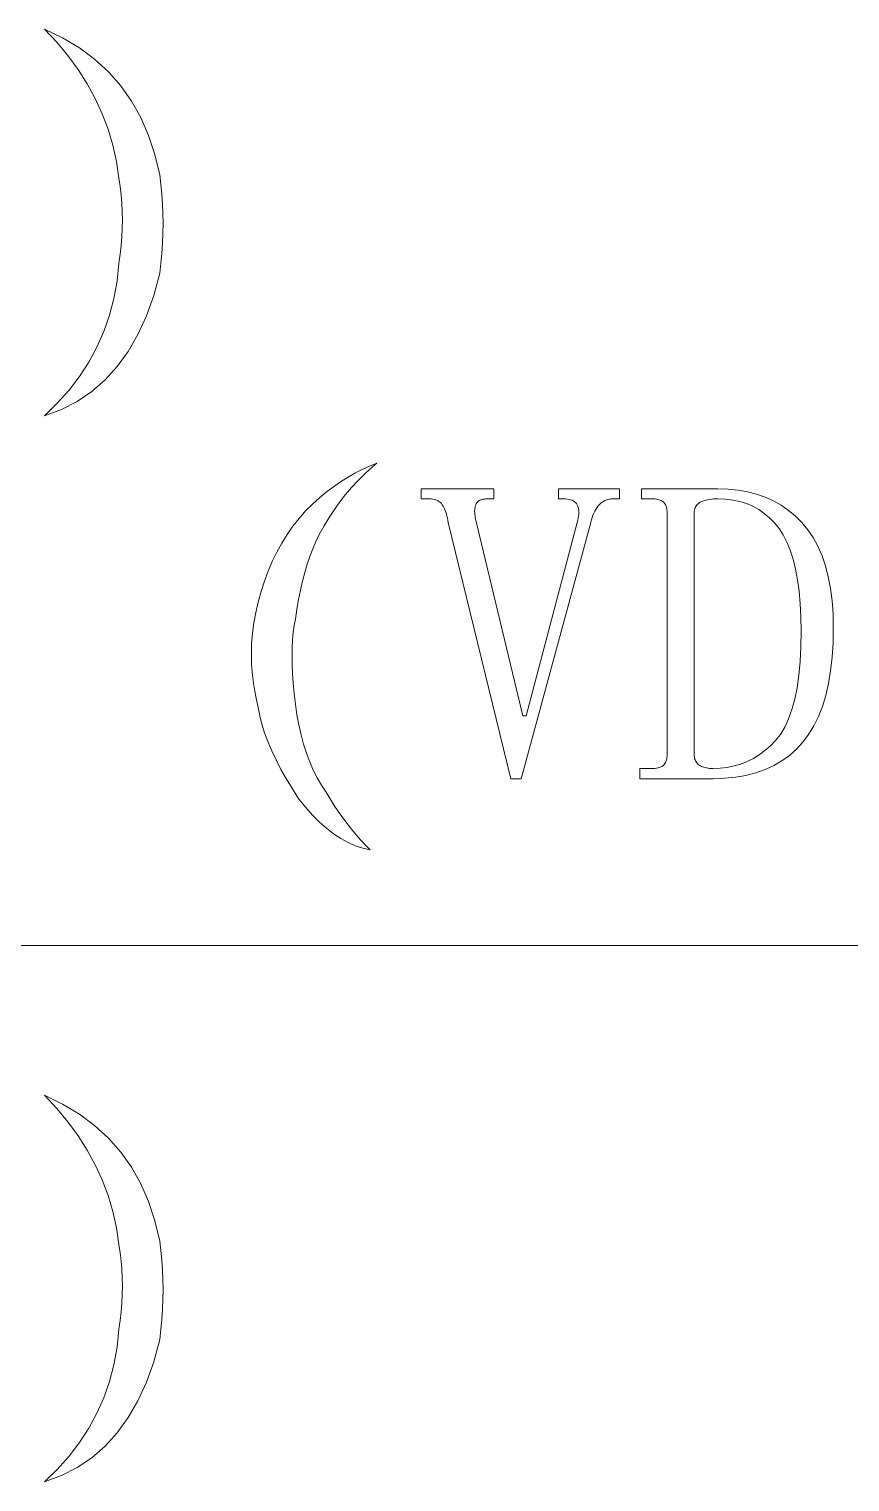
# Model space of a CAD drawing. Extents: x 1 to 297, y 1 to 210.
# Drawn here: x 59.81 to 63.95, y 43.02 to 50.36 of the extents above; entities that cross this region are included whole.
import ezdxf

# ---------------------------------------------------------------- set-up
doc = ezdxf.new("R2010")
doc.units = 0

msp = doc.modelspace()

# ---------------------------------------------------------------- linework, layer by layer
at = {"color": 7, "lineweight": 13}
msp.add_line((1.3055, 45.7306), (175.1082, 45.7306), dxfattribs=at)
for points in [[(59.8833, 50.362), (59.9755, 50.3176), (60.0602, 50.2667), (60.1374, 50.2093), (60.207, 50.1453), (60.269, 50.0749), (60.3235, 49.9979), (60.3705, 49.9144), (60.4099, 49.8244), (60.4418, 49.7279), (60.4662, 49.6249), (60.4723, 49.5767), (60.4771, 49.5282), (60.4806, 49.4793), (60.4826, 49.4301), (60.4833, 49.3806), (60.4826, 49.3307), (60.4806, 49.2805), (60.4771, 49.2299), (60.4723, 49.179), (60.4662, 49.1277), (60.4356, 49.0156), (60.399, 48.9124), (60.3561, 48.8181), (60.3071, 48.7327), (60.2519, 48.6563), (60.1905, 48.5887), (60.123, 48.5301), (60.0492, 48.4804), (59.9694, 48.4396), (59.8833, 48.4077), (59.9488, 48.471), (60.0081, 48.5373), (60.0612, 48.6067), (60.1082, 48.6793), (60.149, 48.7549), (60.1836, 48.8335), (60.2121, 48.9153), (60.2344, 49.0002), (60.2505, 49.0881), (60.2604, 49.1791), (60.2666, 49.2235), (60.2714, 49.2676), (60.2748, 49.3113), (60.2769, 49.3547), (60.2776, 49.3977), (60.2769, 49.4404), (60.2748, 49.4827), (60.2714, 49.5247), (60.2666, 49.5664), (60.2604, 49.6077), (60.2474, 49.6924), (60.2289, 49.775), (60.2049, 49.8556), (60.1754, 49.9341), (60.1404, 50.0106), (60.1, 50.085), (60.054, 50.1573), (60.0026, 50.2276), (59.9457, 50.2958)], [(61.5633, 48.1677), (61.5295, 48.1394), (61.4968, 48.1094), (61.4651, 48.0777), (61.4344, 48.0443), (61.4047, 48.0091), (61.3761, 47.9723), (61.3485, 47.9337), (61.3219, 47.8934), (61.2964, 47.8514), (61.2719, 47.8077), (61.2552, 47.7726), (61.2396, 47.7357), (61.2251, 47.6971), (61.2115, 47.6569), (61.199, 47.6149), (61.1875, 47.5711), (61.1771, 47.5257), (61.1676, 47.4786), (61.1592, 47.4297), (61.1519, 47.3791), (61.1457, 47.3471), (61.1409, 47.3126), (61.1375, 47.2758), (61.1354, 47.2365), (61.1347, 47.1949), (61.1354, 47.1508), (61.1375, 47.1043), (61.1409, 47.0555), (61.1457, 47.0042), (61.1519, 46.9506), (61.1596, 46.8967), (61.169, 46.845), (61.1802, 46.7953), (61.193, 46.7476), (61.2076, 46.702), (61.2239, 46.6585), (61.2419, 46.617), (61.2616, 46.5775), (61.283, 46.5402), (61.3062, 46.5049), (61.3269, 46.4711), (61.348, 46.4383), (61.3694, 46.4066), (61.3912, 46.3759), (61.4133, 46.3463), (61.4358, 46.3177), (61.4586, 46.2901), (61.4817, 46.2635), (61.5052, 46.2379), (61.529, 46.2134), (61.4915, 46.2222), (61.4543, 46.2347), (61.4174, 46.251), (61.3809, 46.271), (61.3447, 46.2949), (61.3089, 46.3225), (61.2734, 46.3538), (61.2383, 46.389), (61.2035, 46.4279), (61.169, 46.4706), (61.1361, 46.5215), (61.1059, 46.5714), (61.0785, 46.6202), (61.0538, 46.6681), (61.0319, 46.7149), (61.0127, 46.7606), (60.9962, 46.8054), (60.9825, 46.8491), (60.9715, 46.8918), (60.9633, 46.9334), (60.951, 46.9881), (60.9414, 47.0425), (60.9345, 47.0965), (60.9304, 47.1501), (60.929, 47.2034), (60.9304, 47.2564), (60.9345, 47.309), (60.9414, 47.3613), (60.951, 47.4133), (60.9633, 47.4649), (60.978, 47.5189), (60.9948, 47.5711), (61.0137, 47.6217), (61.0346, 47.6706), (61.0576, 47.7177), (61.0826, 47.7631), (61.1097, 47.8069), (61.1388, 47.8489), (61.17, 47.8891), (61.2033, 47.9277), (61.2378, 47.961), (61.2726, 47.9922), (61.3077, 48.0213), (61.3432, 48.0484), (61.379, 48.0734), (61.4152, 48.0964), (61.4517, 48.1173), (61.4886, 48.1362), (61.5258, 48.153)], [(62.4804, 47.9877), (62.4804, 48.0391), (62.789, 48.0391), (62.789, 47.9877), (62.7547, 47.9877), (62.7479, 47.9875), (62.7412, 47.9867), (62.7345, 47.9854), (62.728, 47.9836), (62.7215, 47.9813), (62.7151, 47.9785), (62.7088, 47.9751), (62.7026, 47.9713), (62.6965, 47.9669), (62.6904, 47.962), (62.6846, 47.9564), (62.679, 47.95), (62.6736, 47.9427), (62.6685, 47.9346), (62.6637, 47.9256), (62.6591, 47.9157), (62.6547, 47.905), (62.6507, 47.8934), (62.6469, 47.881), (62.6433, 47.8677), (62.2919, 46.5734), (62.2404, 46.5734), (61.9233, 47.8677), (61.9215, 47.8794), (61.9194, 47.8905), (61.917, 47.901), (61.9144, 47.9109), (61.9115, 47.9202), (61.9084, 47.9289), (61.905, 47.937), (61.9014, 47.9445), (61.8975, 47.9514), (61.8933, 47.9577), (61.8888, 47.9634), (61.8839, 47.9685), (61.8785, 47.973), (61.8727, 47.9769), (61.8665, 47.9802), (61.8599, 47.9829), (61.8528, 47.985), (61.8453, 47.9865), (61.8374, 47.9874), (61.829, 47.9877), (61.7862, 47.9877), (61.7862, 48.0391), (62.1547, 48.0391), (62.1547, 47.9877), (62.1204, 47.9877), (62.1122, 47.9875), (62.1045, 47.9867), (62.0974, 47.9854), (62.091, 47.9836), (62.0851, 47.9813), (62.0798, 47.9785), (62.0751, 47.9751), (62.0711, 47.9713), (62.0676, 47.9669), (62.0647, 47.962), (62.0624, 47.9567), (62.0604, 47.951), (62.0589, 47.945), (62.0579, 47.9387), (62.0572, 47.932), (62.057, 47.925), (62.0572, 47.9176), (62.0579, 47.9099), (62.0589, 47.9018), (62.0604, 47.8934), (62.3004, 46.8906), (62.3176, 46.8906), (62.5747, 47.8677), (62.5778, 47.8794), (62.5802, 47.8905), (62.5819, 47.901), (62.583, 47.9109), (62.5833, 47.9202), (62.583, 47.9289), (62.5819, 47.937), (62.5802, 47.9445), (62.5778, 47.9514), (62.5747, 47.9577), (62.571, 47.9634), (62.5665, 47.9685), (62.5614, 47.973), (62.5555, 47.9769), (62.549, 47.9802), (62.5418, 47.9829), (62.5339, 47.985), (62.5254, 47.9865), (62.5161, 47.9874), (62.5062, 47.9877)], [(63.029, 47.9191), (63.0288, 47.9258), (63.0283, 47.9322), (63.0275, 47.9382), (63.0263, 47.9438), (63.0247, 47.9491), (63.0228, 47.9541), (63.0206, 47.9587), (63.018, 47.963), (63.0151, 47.967), (63.0119, 47.9706), (63.0082, 47.9738), (63.004, 47.9767), (62.9993, 47.9793), (62.994, 47.9815), (62.9883, 47.9834), (62.982, 47.985), (62.9753, 47.9862), (62.968, 47.987), (62.9602, 47.9875), (62.9519, 47.9877), (62.9004, 47.9877), (62.9004, 48.0391), (63.2862, 48.0391), (63.3382, 48.0374), (63.3882, 48.0323), (63.4359, 48.0237), (63.4816, 48.0117), (63.5251, 47.9963), (63.5664, 47.9774), (63.6057, 47.9551), (63.6427, 47.9294), (63.6777, 47.9003), (63.7104, 47.8677), (63.7406, 47.8315), (63.7675, 47.7916), (63.7913, 47.7479), (63.8119, 47.7004), (63.8294, 47.6491), (63.8436, 47.5941), (63.8547, 47.5353), (63.8627, 47.4727), (63.8674, 47.4064), (63.869, 47.3363), (63.8675, 47.2595), (63.8628, 47.187), (63.8551, 47.1186), (63.8443, 47.0545), (63.8304, 46.9945), (63.8135, 46.9387), (63.7934, 46.8872), (63.7703, 46.8398), (63.744, 46.7967), (63.7147, 46.7577), (63.6824, 46.7227), (63.6472, 46.6914), (63.609, 46.6637), (63.568, 46.6398), (63.524, 46.6195), (63.4771, 46.6029), (63.4273, 46.59), (63.3746, 46.5808), (63.319, 46.5753), (63.2604, 46.5734), (62.8919, 46.5734), (62.8919, 46.6249), (62.9519, 46.6249), (62.9602, 46.625), (62.968, 46.6255), (62.9753, 46.6264), (62.982, 46.6276), (62.9883, 46.6291), (62.994, 46.631), (62.9993, 46.6333), (63.004, 46.6358), (63.0082, 46.6387), (63.0119, 46.642), (63.0151, 46.6456), (63.018, 46.6495), (63.0206, 46.6538), (63.0228, 46.6585), (63.0247, 46.6634), (63.0263, 46.6687), (63.0275, 46.6744), (63.0283, 46.6804), (63.0288, 46.6867), (63.029, 46.6934)], [(63.7062, 47.3191), (63.705, 47.3907), (63.7017, 47.4578), (63.6961, 47.5206), (63.6883, 47.579), (63.6783, 47.6331), (63.666, 47.6827), (63.6516, 47.728), (63.6348, 47.769), (63.6159, 47.8055), (63.5947, 47.8377), (63.5716, 47.8662), (63.5467, 47.8917), (63.5202, 47.9142), (63.4919, 47.9337), (63.4619, 47.9502), (63.4302, 47.9637), (63.3967, 47.9742), (63.3616, 47.9817), (63.3247, 47.9862), (63.2862, 47.9877), (63.2745, 47.9875), (63.2634, 47.987), (63.2529, 47.9862), (63.243, 47.985), (63.2337, 47.9834), (63.225, 47.9815), (63.2169, 47.9793), (63.2094, 47.9767), (63.2025, 47.9738), (63.1962, 47.9706), (63.1905, 47.967), (63.1854, 47.963), (63.1809, 47.9587), (63.177, 47.9541), (63.1737, 47.9491), (63.171, 47.9438), (63.1689, 47.9382), (63.1674, 47.9322), (63.1665, 47.9258), (63.1662, 47.9191), (63.1662, 46.6934), (63.1664, 46.6867), (63.1672, 46.6804), (63.1685, 46.6744), (63.1703, 46.6687), (63.1726, 46.6634), (63.1754, 46.6585), (63.1788, 46.6538), (63.1826, 46.6495), (63.187, 46.6456), (63.1919, 46.642), (63.1972, 46.6387), (63.2028, 46.6358), (63.2088, 46.6333), (63.2152, 46.631), (63.2219, 46.6291), (63.2289, 46.6276), (63.2363, 46.6264), (63.244, 46.6255), (63.252, 46.625), (63.2604, 46.6249), (63.2976, 46.6263), (63.3335, 46.6305), (63.3682, 46.6376), (63.4017, 46.6475), (63.434, 46.6602), (63.4651, 46.6758), (63.495, 46.6942), (63.5238, 46.7154), (63.5513, 46.7394), (63.5776, 46.7663), (63.602, 46.7973), (63.6239, 46.8337), (63.6432, 46.8754), (63.6599, 46.9226), (63.674, 46.9752), (63.6856, 47.0332), (63.6946, 47.0966), (63.701, 47.1654), (63.7049, 47.2396)], [(59.8833, 44.9734), (59.9755, 44.929), (60.0602, 44.8781), (60.1374, 44.8207), (60.207, 44.7567), (60.269, 44.6863), (60.3235, 44.6093), (60.3705, 44.5258), (60.4099, 44.4358), (60.4418, 44.3393), (60.4662, 44.2363), (60.4723, 44.1881), (60.4771, 44.1396), (60.4806, 44.0907), (60.4826, 44.0415), (60.4833, 43.992), (60.4826, 43.9421), (60.4806, 43.8919), (60.4771, 43.8413), (60.4723, 43.7904), (60.4662, 43.7391), (60.4356, 43.627), (60.399, 43.5238), (60.3561, 43.4295), (60.3071, 43.3442), (60.2519, 43.2677), (60.1905, 43.2002), (60.123, 43.1415), (60.0492, 43.0918), (59.9694, 43.051), (59.8833, 43.0191), (59.9488, 43.0824), (60.0081, 43.1487), (60.0612, 43.2182), (60.1082, 43.2907), (60.149, 43.3663), (60.1836, 43.445), (60.2121, 43.5267), (60.2344, 43.6116), (60.2505, 43.6995), (60.2604, 43.7906), (60.2666, 43.835), (60.2714, 43.879), (60.2748, 43.9227), (60.2769, 43.9661), (60.2776, 44.0091), (60.2769, 44.0518), (60.2748, 44.0942), (60.2714, 44.1362), (60.2666, 44.1778), (60.2604, 44.2191), (60.2474, 44.3038), (60.2289, 44.3865), (60.2049, 44.467), (60.1754, 44.5455), (60.1404, 44.622), (60.1, 44.6964), (60.054, 44.7687), (60.0026, 44.839), (59.9457, 44.9073)]]:
    msp.add_lwpolyline(points, close=True, dxfattribs=at)

doc.saveas('drawing.dxf')
